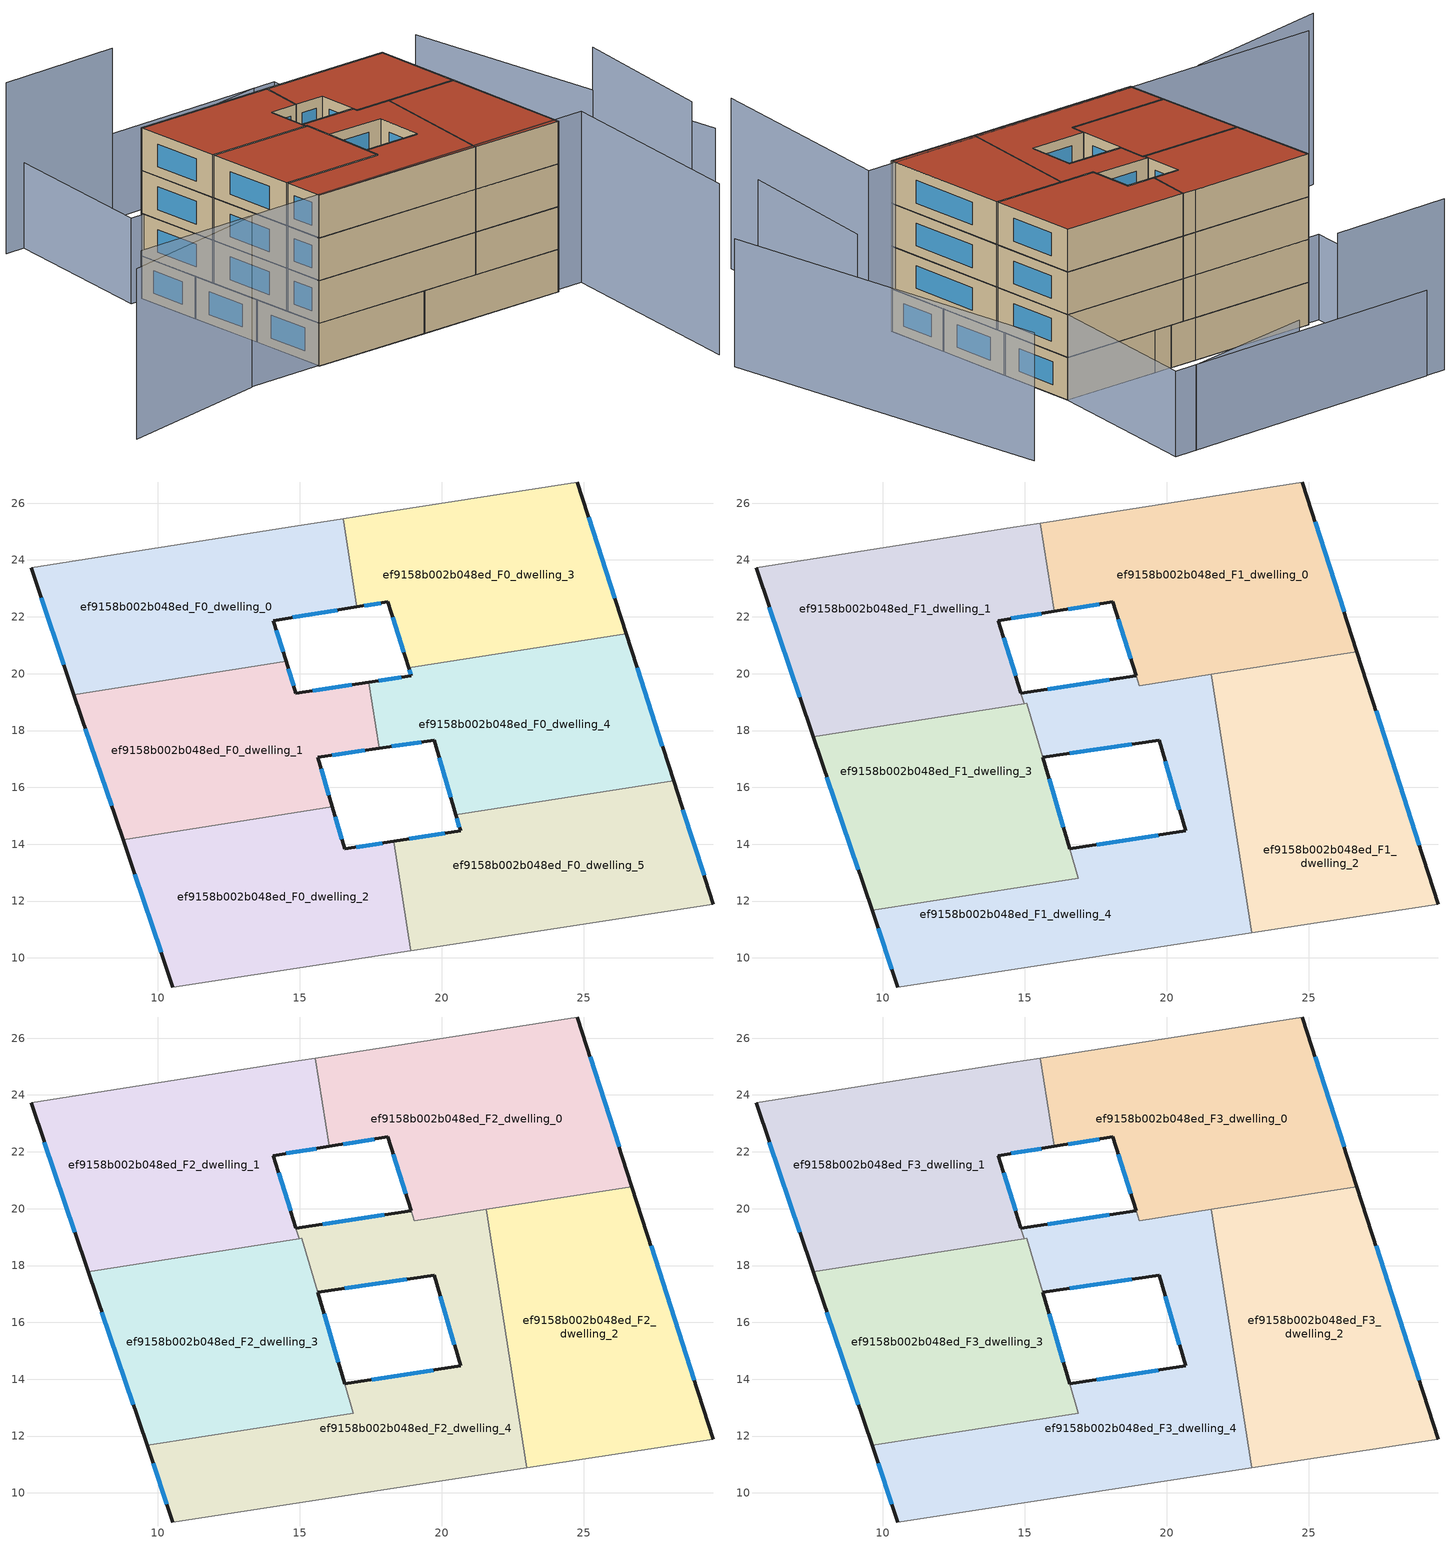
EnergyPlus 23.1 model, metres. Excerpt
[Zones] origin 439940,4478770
ef9158b002b048ed_F0_dwelling_0
 floor ground (EU_floor_Construction): 14.52,20.43 14.07,21.87 17.02,22.35 16.53,25.45 14.59,25.15 5.55,23.72 7.06,19.26 z0
 wall outside (EU_wall_Construction): 7.06,19.26 5.55,23.72 / 17.02,22.35 14.07,21.87 14.52,20.43 z0:3
 wall adiabatic (EU_wall_Construction): 5.55,23.72 14.59,25.15 16.53,25.45 z0:3
 wall to ef9158b002b048ed_F0_dwelling_3 (EU_wall_Construction): 16.53,25.45 17.02,22.35 z0:3
 wall to ef9158b002b048ed_F0_dwelling_1 (EU_wall_Construction): 14.52,20.43 7.06,19.26 z0:3
 window (EU_Window_Construction): 6.71,20.31 5.9,22.68 / 16.33,22.23 14.76,21.98 / 14.18,21.53 14.42,20.77 z0.7:2.3
ef9158b002b048ed_F0_dwelling_1
 floor ground (EU_floor_Construction): 16.15,15.32 15.64,17.06 17.79,17.38 17.43,19.7 14.87,19.32 14.52,20.43 7.06,19.26 8.79,14.16 z0
 wall outside (EU_wall_Construction): 17.79,17.38 15.64,17.06 16.15,15.32 / 8.79,14.16 7.06,19.26 / 14.52,20.43 14.87,19.32 17.43,19.7 z0:3
 wall to ef9158b002b048ed_F0_dwelling_2 (EU_wall_Construction): 16.15,15.32 8.79,14.16 z0:3
 wall to ef9158b002b048ed_F0_dwelling_4 (EU_wall_Construction): 17.43,19.7 17.8,17.38 z0:3
 window (EU_Window_Construction): 17.29,17.3 16.14,17.13 / 15.76,16.65 16.03,15.72 / 8.38,15.36 7.46,18.07 / 14.6,20.17 14.78,19.58 / 15.47,19.41 16.83,19.61 z0.7:2.3
ef9158b002b048ed_F0_dwelling_2
 floor ground (EU_floor_Construction): 18.91,10.26 18.31,14.1 16.59,13.83 16.15,15.32 8.79,14.16 10.54,8.97 z0
 wall outside (EU_wall_Construction): 10.54,8.97 8.79,14.16 / 16.15,15.32 16.59,13.83 18.31,14.1 z0:3
 wall adiabatic (EU_wall_Construction): 18.91,10.26 10.54,8.97 z0:3
 wall to ef9158b002b048ed_F0_dwelling_5 (EU_wall_Construction): 18.31,14.1 18.91,10.26 z0:3
 window (EU_Window_Construction): 10.13,10.19 9.2,12.95 / 16.25,14.97 16.48,14.18 / 16.99,13.9 17.9,14.04 z0.7:2.3
ef9158b002b048ed_F0_dwelling_3
 floor ground (EU_floor_Construction): 26.49,21.41 24.77,26.74 17.85,25.66 16.53,25.45 17.02,22.35 18.1,22.52 18.84,20.21 z0
 wall outside (EU_wall_Construction): 18.84,20.21 18.1,22.52 17.02,22.35 / 24.77,26.74 26.49,21.41 z0:3
 wall adiabatic (EU_wall_Construction): 16.53,25.45 17.85,25.66 24.77,26.74 z0:3
 wall to ef9158b002b048ed_F0_dwelling_4 (EU_wall_Construction): 26.49,21.41 18.84,20.21 z0:3
 window (EU_Window_Construction): 18.67,20.75 18.28,21.98 / 17.85,22.48 17.27,22.39 / 25.17,25.5 26.09,22.66 z0.7:2.3
ef9158b002b048ed_F0_dwelling_4
 floor ground (EU_floor_Construction): 28.16,16.24 26.49,21.41 18.84,20.21 18.93,19.92 17.43,19.7 17.79,17.38 19.73,17.66 20.49,15.04 z0
 wall outside (EU_wall_Construction): 17.43,19.7 18.93,19.92 18.84,20.21 / 26.49,21.41 28.16,16.24 / 20.49,15.04 19.73,17.66 17.79,17.38 z0:3
 wall to ef9158b002b048ed_F0_dwelling_5 (EU_wall_Construction): 28.16,16.24 20.49,15.04 z0:3
 window (EU_Window_Construction): 19.28,17.59 18.25,17.44 / 17.78,19.75 18.58,19.87 / 18.91,19.99 18.86,20.14 / 26.88,20.2 27.77,17.45 / 20.31,15.65 19.91,17.05 z0.7:2.3
ef9158b002b048ed_F0_dwelling_5
 floor ground (EU_floor_Construction): 29.56,11.89 28.16,16.24 20.49,15.04 20.66,14.47 18.31,14.1 18.91,10.26 z0
 wall outside (EU_wall_Construction): 18.31,14.1 20.66,14.47 20.49,15.04 / 28.16,16.24 29.56,11.89 z0:3
 wall adiabatic (EU_wall_Construction): 29.56,11.89 18.91,10.26 z0:3
 window (EU_Window_Construction): 18.86,14.19 20.11,14.38 / 20.62,14.6 20.53,14.91 / 28.48,15.22 29.23,12.91 z0.7:2.3
ef9158b002b048ed_F1_dwelling_0
 floor outside (EU_floor_Construction): 24.77,26.74 15.69,25.32 17.85,25.66 z3
 floor to ef9158b002b048ed_F0_dwelling_0 (EU_floor_Construction): 17.02,22.35 16.53,25.45 15.55,25.3 16.04,22.19 z3
 floor to ef9158b002b048ed_F0_dwelling_3 (EU_floor_Construction): 17.8,22.48 16.53,25.45 17.02,22.35 z3; 26.49,21.41 24.77,26.74 17.85,25.66 16.53,25.45 17.8,22.48 18.1,22.52 18.84,20.21 z3
 floor to ef9158b002b048ed_F0_dwelling_4 (EU_floor_Construction): 26.69,20.78 26.49,21.41 18.84,20.21 19.02,19.63 19.04,19.58 z3
 wall outside (EU_wall_Construction): 18.93,19.92 18.1,22.52 16.04,22.19 / 24.77,26.74 26.69,20.78 z3:6
 wall adiabatic (EU_wall_Construction): 15.55,25.3 24.77,26.74 z3:6
 wall to ef9158b002b048ed_F1_dwelling_1 (EU_wall_Construction): 16.04,22.19 15.55,25.3 z3:6
 wall to ef9158b002b048ed_F1_dwelling_4 (EU_wall_Construction): 21.56,19.98 19.04,19.58 18.93,19.92 z3:6
 wall to ef9158b002b048ed_F1_dwelling_2 (EU_wall_Construction): 26.69,20.78 21.56,19.98 z3:6
 window (EU_Window_Construction): 18.74,20.53 18.3,21.92 / 17.62,22.45 16.53,22.27 / 25.22,25.35 26.24,22.18 z3.7:5.3
ef9158b002b048ed_F1_dwelling_1
 floor to ef9158b002b048ed_F0_dwelling_0 (EU_floor_Construction): 14.52,20.43 14.07,21.87 16.04,22.19 15.55,25.3 14.59,25.15 5.55,23.72 7.06,19.26 z3
 floor to ef9158b002b048ed_F0_dwelling_1 (EU_floor_Construction): 14.98,18.94 14.88,19.28 14.52,20.43 7.06,19.26 7.56,17.78 z3
 wall outside (EU_wall_Construction): 7.56,17.78 5.55,23.72 / 16.04,22.19 14.07,21.87 14.86,19.32 z3:6; 14.87,19.32,6 14.86,19.32,3 14.87,19.32,3
 wall adiabatic (EU_wall_Construction): 5.55,23.72 14.59,25.15 15.55,25.3 z3:6
 wall to ef9158b002b048ed_F1_dwelling_3 (EU_wall_Construction): 14.98,18.94 7.56,17.78 z3:6
 wall to ef9158b002b048ed_F1_dwelling_4 (EU_wall_Construction): 14.87,19.32 14.98,18.94 z3:6
 window (EU_Window_Construction): 7.09,19.17 6.02,22.33 / 15.58,22.11 14.53,21.94 / 14.26,21.27 14.68,19.92 z3.7:5.3
ef9158b002b048ed_F1_dwelling_2
 floor to ef9158b002b048ed_F0_dwelling_4 (EU_floor_Construction): 28.16,16.24 26.69,20.78 21.56,19.97 22.29,15.32 z3
 floor to ef9158b002b048ed_F0_dwelling_5 (EU_floor_Construction): 29.56,11.89 28.16,16.24 22.29,15.32 22.99,10.88 z3
 wall outside (EU_wall_Construction): 26.69,20.78 29.56,11.89 z3:6
 wall adiabatic (EU_wall_Construction): 29.56,11.89 22.99,10.88 z3:6
 wall to ef9158b002b048ed_F1_dwelling_4 (EU_wall_Construction): 22.99,10.88 21.56,19.97 z3:6
 window (EU_Window_Construction): 27.36,18.7 28.89,13.97 z3.7:5.3
ef9158b002b048ed_F1_dwelling_3
 floor to ef9158b002b048ed_F0_dwelling_1 (EU_floor_Construction): 16.15,15.31 15.07,18.96 7.56,17.78 8.79,14.16 z3
 floor to ef9158b002b048ed_F0_dwelling_2 (EU_floor_Construction): 16.89,12.8 16.15,15.31 8.79,14.16 9.63,11.67 z3
 wall outside (EU_wall_Construction): 9.63,11.67 7.56,17.78 / 15.64,17.05 16.58,13.83 z3:6; 15.64,17.05,6 15.64,17.06,3 15.64,17.05,3
 wall to ef9158b002b048ed_F1_dwelling_4 (EU_wall_Construction): 15.08,18.96 15.64,17.06 / 16.58,13.83 16.89,12.8 9.63,11.67 / 14.98,18.94 15.07,18.96 z3:6; 15.08,18.96,6 15.07,18.96,3 15.08,18.96,3
 window (EU_Window_Construction): 9.15,13.1 8.04,16.35 / 15.86,16.3 16.36,14.59 z3.7:5.3
ef9158b002b048ed_F1_dwelling_4
 floor to ef9158b002b048ed_F0_dwelling_4 (EU_floor_Construction): 22.29,15.32 21.56,19.97 19.04,19.58 18.93,19.92 17.43,19.7 17.79,17.38 19.73,17.66 20.49,15.04 z3
 floor to ef9158b002b048ed_F0_dwelling_1 (EU_floor_Construction): 17.79,17.38 17.43,19.7 14.87,19.32 14.98,18.94 15.08,18.96 15.64,17.06 z3
 floor to ef9158b002b048ed_F0_dwelling_5 (EU_floor_Construction): 22.99,10.88 22.29,15.32 20.49,15.04 20.66,14.47 18.31,14.1 18.91,10.26 z3
 floor to ef9158b002b048ed_F0_dwelling_2 (EU_floor_Construction): 18.91,10.26 18.31,14.1 16.58,13.83 16.89,12.8 9.63,11.67 10.54,8.97 z3
 wall outside (EU_wall_Construction): 14.87,19.32 18.93,19.92 / 10.54,8.97 9.63,11.67 / 16.59,13.83 20.66,14.47 19.73,17.66 15.64,17.06 z3:6
 wall adiabatic (EU_wall_Construction): 22.99,10.88 10.54,8.97 z3:6
 window (EU_Window_Construction): 18.77,17.52 16.59,17.2 / 15.82,19.46 17.98,19.78 / 10.33,9.61 9.84,11.04 / 17.54,13.98 19.71,14.32 / 20.44,15.21 19.95,16.91 z3.7:5.3
ef9158b002b048ed_F2_dwelling_0
 floor to ef9158b002b048ed_F1_dwelling_0 (EU_floor_Construction): 26.69,20.78 24.77,26.74 15.55,25.3 16.04,22.19 18.1,22.52 19.04,19.58 z6
 wall outside (EU_wall_Construction): 18.93,19.92 18.1,22.52 16.04,22.19 / 24.77,26.74 26.69,20.78 z6:9
 wall adiabatic (EU_wall_Construction): 15.55,25.3 24.77,26.74 z6:9
 wall to ef9158b002b048ed_F2_dwelling_1 (EU_wall_Construction): 16.04,22.19 15.55,25.3 z6:9
 wall to ef9158b002b048ed_F2_dwelling_4 (EU_wall_Construction): 21.56,19.98 19.04,19.58 18.93,19.92 z6:9
 wall to ef9158b002b048ed_F2_dwelling_2 (EU_wall_Construction): 26.69,20.78 21.56,19.98 z6:9
 window (EU_Window_Construction): 18.74,20.53 18.3,21.92 / 17.62,22.45 16.53,22.27 / 25.22,25.35 26.24,22.18 z6.7:8.3
ef9158b002b048ed_F2_dwelling_1
 floor to ef9158b002b048ed_F1_dwelling_1 (EU_floor_Construction): 14.98,18.94 14.87,19.32 14.07,21.87 16.04,22.19 15.55,25.3 14.59,25.15 5.55,23.72 7.56,17.78 z6
 wall outside (EU_wall_Construction): 7.56,17.78 5.55,23.72 / 16.04,22.19 14.07,21.87 14.86,19.32 z6:9; 14.87,19.32,9 14.86,19.32,6 14.87,19.32,6
 wall adiabatic (EU_wall_Construction): 5.55,23.72 14.59,25.15 15.55,25.3 z6:9
 wall to ef9158b002b048ed_F2_dwelling_3 (EU_wall_Construction): 14.98,18.94 7.56,17.78 z6:9
 wall to ef9158b002b048ed_F2_dwelling_4 (EU_wall_Construction): 14.87,19.32 14.98,18.94 z6:9
 window (EU_Window_Construction): 7.09,19.17 6.02,22.33 / 15.58,22.11 14.53,21.94 / 14.26,21.27 14.68,19.92 z6.7:8.3
ef9158b002b048ed_F2_dwelling_2
 floor to ef9158b002b048ed_F1_dwelling_2 (EU_floor_Construction): 29.56,11.89 26.69,20.78 21.56,19.97 22.99,10.88 z6
 wall outside (EU_wall_Construction): 26.69,20.78 29.56,11.89 z6:9
 wall adiabatic (EU_wall_Construction): 29.56,11.89 22.99,10.88 z6:9
 wall to ef9158b002b048ed_F2_dwelling_4 (EU_wall_Construction): 22.99,10.88 21.56,19.97 z6:9
 window (EU_Window_Construction): 27.36,18.7 28.89,13.97 z6.7:8.3
ef9158b002b048ed_F2_dwelling_3
 floor to ef9158b002b048ed_F1_dwelling_3 (EU_floor_Construction): 16.89,12.8 15.64,17.05 15.07,18.96 7.56,17.78 9.63,11.67 z6
 wall outside (EU_wall_Construction): 9.63,11.67 7.56,17.78 / 15.64,17.05 16.58,13.83 z6:9; 15.64,17.05,9 15.64,17.06,6 15.64,17.05,6
 wall to ef9158b002b048ed_F2_dwelling_4 (EU_wall_Construction): 15.08,18.96 15.64,17.06 / 16.58,13.83 16.89,12.8 9.63,11.67 / 14.98,18.94 15.07,18.96 z6:9; 15.08,18.96,9 15.07,18.96,6 15.08,18.96,6
 window (EU_Window_Construction): 9.15,13.1 8.04,16.35 / 15.86,16.3 16.36,14.59 z6.7:8.3
ef9158b002b048ed_F2_dwelling_4
 floor to ef9158b002b048ed_F1_dwelling_4 (EU_floor_Construction): 22.99,10.88 21.56,19.97 19.04,19.58 18.93,19.92 14.87,19.32 14.98,18.94 15.08,18.96 15.64,17.06 19.73,17.66 20.66,14.47 16.58,13.83 16.89,12.8 9.63,11.67 10.54,8.97 z6
 wall outside (EU_wall_Construction): 14.87,19.32 18.93,19.92 / 10.54,8.97 9.63,11.67 / 16.59,13.83 20.66,14.47 19.73,17.66 15.64,17.06 z6:9
 wall adiabatic (EU_wall_Construction): 22.99,10.88 10.54,8.97 z6:9
 window (EU_Window_Construction): 18.77,17.52 16.59,17.2 / 15.82,19.46 17.98,19.78 / 10.33,9.61 9.84,11.04 / 17.54,13.98 19.71,14.32 / 20.44,15.21 19.95,16.91 z6.7:8.3
ef9158b002b048ed_F3_dwelling_0
 floor to ef9158b002b048ed_F2_dwelling_0 (EU_floor_Construction): 26.69,20.78 24.77,26.74 15.55,25.3 16.04,22.19 18.1,22.52 19.04,19.58 z9
 wall outside (EU_wall_Construction): 18.93,19.92 18.1,22.52 16.04,22.19 / 24.77,26.74 26.69,20.78 z9:12
 wall adiabatic (EU_wall_Construction): 15.55,25.3 24.77,26.74 z9:12
 wall to ef9158b002b048ed_F3_dwelling_1 (EU_wall_Construction): 16.04,22.19 15.55,25.3 z9:12
 wall to ef9158b002b048ed_F3_dwelling_4 (EU_wall_Construction): 21.56,19.98 19.04,19.58 18.93,19.92 z9:12
 wall to ef9158b002b048ed_F3_dwelling_2 (EU_wall_Construction): 26.69,20.78 21.56,19.98 z9:12
 window (EU_Window_Construction): 18.74,20.53 18.3,21.92 / 17.62,22.45 16.53,22.27 / 25.22,25.35 26.24,22.18 z9.7:11.3
 roof outside (EU_roof_Construction): 24.77,26.74 26.69,20.78 19.04,19.58 18.1,22.52 16.04,22.19 15.55,25.3 z12
ef9158b002b048ed_F3_dwelling_1
 floor to ef9158b002b048ed_F2_dwelling_1 (EU_floor_Construction): 14.98,18.94 14.87,19.32 14.07,21.87 16.04,22.19 15.55,25.3 14.59,25.15 5.55,23.72 7.56,17.78 z9
 wall outside (EU_wall_Construction): 7.56,17.78 5.55,23.72 / 16.04,22.19 14.07,21.87 14.86,19.32 z9:12; 14.87,19.32,12 14.86,19.32,9 14.87,19.32,9
 wall adiabatic (EU_wall_Construction): 5.55,23.72 14.59,25.15 15.55,25.3 z9:12
 wall to ef9158b002b048ed_F3_dwelling_3 (EU_wall_Construction): 14.98,18.94 7.56,17.78 z9:12
 wall to ef9158b002b048ed_F3_dwelling_4 (EU_wall_Construction): 14.87,19.32 14.98,18.94 z9:12
 window (EU_Window_Construction): 7.09,19.17 6.02,22.33 / 15.58,22.11 14.53,21.94 / 14.26,21.27 14.68,19.92 z9.7:11.3
 roof outside (EU_roof_Construction): 15.55,25.3 16.04,22.19 14.07,21.87 14.87,19.32 14.98,18.94 7.56,17.78 5.55,23.72 14.59,25.15 z12
ef9158b002b048ed_F3_dwelling_2
 floor to ef9158b002b048ed_F2_dwelling_2 (EU_floor_Construction): 29.56,11.89 26.69,20.78 21.56,19.97 22.99,10.88 z9
 wall outside (EU_wall_Construction): 26.69,20.78 29.56,11.89 z9:12
 wall adiabatic (EU_wall_Construction): 29.56,11.89 22.99,10.88 z9:12
 wall to ef9158b002b048ed_F3_dwelling_4 (EU_wall_Construction): 22.99,10.88 21.56,19.97 z9:12
 window (EU_Window_Construction): 27.36,18.7 28.89,13.97 z9.7:11.3
 roof outside (EU_roof_Construction): 26.69,20.78 29.56,11.89 22.99,10.88 21.56,19.97 z12
ef9158b002b048ed_F3_dwelling_3
 floor to ef9158b002b048ed_F2_dwelling_3 (EU_floor_Construction): 16.89,12.8 15.64,17.05 15.07,18.96 7.56,17.78 9.63,11.67 z9
 wall outside (EU_wall_Construction): 9.63,11.67 7.56,17.78 / 15.64,17.05 16.58,13.83 z9:12; 15.64,17.05,12 15.64,17.06,9 15.64,17.05,9
 wall to ef9158b002b048ed_F3_dwelling_4 (EU_wall_Construction): 15.08,18.96 15.64,17.06 / 16.58,13.83 16.89,12.8 9.63,11.67 / 14.98,18.94 15.07,18.96 z9:12; 15.08,18.96,12 15.07,18.96,9 15.08,18.96,9
 window (EU_Window_Construction): 9.15,13.1 8.04,16.35 / 15.86,16.3 16.36,14.59 z9.7:11.3
 roof outside (EU_roof_Construction): 15.07,18.96 15.64,17.05 16.89,12.8 9.63,11.67 7.56,17.78 z12
ef9158b002b048ed_F3_dwelling_4
 floor to ef9158b002b048ed_F2_dwelling_4 (EU_floor_Construction): 22.99,10.88 21.56,19.97 19.04,19.58 18.93,19.92 14.87,19.32 14.98,18.94 15.08,18.96 15.64,17.06 19.73,17.66 20.66,14.47 16.58,13.83 16.89,12.8 9.63,11.67 10.54,8.97 z9
 wall outside (EU_wall_Construction): 14.87,19.32 18.93,19.92 / 10.54,8.97 9.63,11.67 / 16.59,13.83 20.66,14.47 19.73,17.66 15.64,17.06 z9:12
 wall adiabatic (EU_wall_Construction): 22.99,10.88 10.54,8.97 z9:12
 window (EU_Window_Construction): 18.77,17.52 16.59,17.2 / 15.82,19.46 17.98,19.78 / 10.33,9.61 9.84,11.04 / 17.54,13.98 19.71,14.32 / 20.44,15.21 19.95,16.91 z9.7:11.3
 roof outside (EU_roof_Construction): 21.56,19.97 22.99,10.88 10.54,8.97 9.63,11.67 16.89,12.8 16.59,13.83 20.66,14.47 19.73,17.66 15.64,17.06 15.08,18.96 14.98,18.94 14.87,19.32 18.93,19.92 19.04,19.58 z12
shading: -3.64,6.75 31.58,12.55 / 31.58,12.55 33.92,-1.64 / 38.5,10.47 36.99,21.01 / 5.14,8.13 -5.22,4.48 / 9.86,35.52 1.28,34.01 z0:12; 21.25,37.51 12.15,34.57 / 2.72,34.35 22.89,37.79 / 22.89,37.79 24.77,26.74 / 24.77,26.74 4.6,23.31 / 4.6,23.31 2.72,34.35 z0:6; 41.03,11.96 31.18,34.04 z0:9
[Building]
EU S2 Campaign: North Axis=0; Terrain=City; Solar Distribution=FullExterior
[Site:Location]
Madrid: Latitude=40.5; Longitude=-3.5; Time Zone=1; Elevation=609
[SizingPeriod:WeatherFileDays]
AnnualSizingPeriod: Begin Month=1; Begin Day of Month=1; End Month=12; End Day of Month=31; Day of Week for Start Day=Monday; Use Weather File Daylight Saving Period=No; Use Weather File Rain and Snow Indicators=No
[MATERIAL]
EU_InternalMass_Material: Roughness=MediumRough; Thickness=0.1; Conductivity=1; Density=1800; Specific Heat=900; Thermal Absorptance=0.9; Solar Absorptance=0.7; Visible Absorptance=0.7
[MATERIAL:NOMASS] Roughness=MediumRough; Thermal Absorptance=0.9; Solar Absorptance=0.7; Visible Absorptance=0.7
Name | Thermal Resistance
EU_wall_NoMass | 0.419739
EU_roof_NoMass | 0.352165
EU_floor_NoMass | 0.608284
[WINDOWMATERIAL:SIMPLEGLAZINGSYSTEM]
EU_Window_SimpleGlazing: UFactor=4.8352; Solar Heat Gain Coefficient=0.85; Visible Transmittance=0.85
[CONSTRUCTION]
EU_wall_Construction: EU_wall_NoMass
EU_roof_Construction: EU_roof_NoMass
EU_floor_Construction: EU_floor_NoMass
EU_InternalMass_Construction: EU_InternalMass_Material
EU_Window_Construction: EU_Window_SimpleGlazing
[ZONE] Type=1; Multiplier=1; Ceiling Height=autocalculate; Floor Area=autocalculate; Part of Total Floor Area=Yes
Name | Volume
ef9158b002b048ed_F0_dwelling_0; ef9158b002b048ed_F0_dwelling_4; ef9158b002b048ed_F0_dwelling_5 | 136.46
ef9158b002b048ed_F1_dwelling_0 | 161.046
ef9158b002b048ed_F2_dwelling_0; ef9158b002b048ed_F3_dwelling_0 | 161.052
ef9158b002b048ed_F0_dwelling_1 | 136.465
ef9158b002b048ed_F1_dwelling_1 | 161.957
ef9158b002b048ed_F2_dwelling_1; ef9158b002b048ed_F3_dwelling_1 | 161.966
ef9158b002b048ed_F0_dwelling_2 | 136.458
ef9158b002b048ed_F1_dwelling_2 | 163.748
ef9158b002b048ed_F2_dwelling_2; ef9158b002b048ed_F3_dwelling_2 | 163.752
ef9158b002b048ed_F0_dwelling_3 | 136.478
ef9158b002b048ed_F1_dwelling_3 | 142.605
ef9158b002b048ed_F2_dwelling_3; ef9158b002b048ed_F3_dwelling_3 | 142.623
ef9158b002b048ed_F1_dwelling_4 | 189.405
ef9158b002b048ed_F2_dwelling_4; ef9158b002b048ed_F3_dwelling_4 | 189.408
[INTERNALMASS] Construction=EU_InternalMass_Construction
Name | Zone or ZoneList | Surface Area
ef9158b002b048ed_F0_dwelling_0_EU_InternalMass | ef9158b002b048ed_F0_dwelling_0 | 45.4864
ef9158b002b048ed_F0_dwelling_1_EU_InternalMass | ef9158b002b048ed_F0_dwelling_1 | 45.4887
ef9158b002b048ed_F0_dwelling_2_EU_InternalMass | ef9158b002b048ed_F0_dwelling_2 | 45.4857
ef9158b002b048ed_F0_dwelling_3_EU_InternalMass | ef9158b002b048ed_F0_dwelling_3 | 45.4925
ef9158b002b048ed_F0_dwelling_4_EU_InternalMass | ef9158b002b048ed_F0_dwelling_4 | 45.4865
ef9158b002b048ed_F0_dwelling_5_EU_InternalMass | ef9158b002b048ed_F0_dwelling_5 | 45.4867
ef9158b002b048ed_F1_dwelling_0_EU_InternalMass | ef9158b002b048ed_F1_dwelling_0 | 53.6669
ef9158b002b048ed_F1_dwelling_1_EU_InternalMass | ef9158b002b048ed_F1_dwelling_1 | 53.9885
ef9158b002b048ed_F1_dwelling_2_EU_InternalMass | ef9158b002b048ed_F1_dwelling_2 | 54.5817
ef9158b002b048ed_F1_dwelling_3_EU_InternalMass | ef9158b002b048ed_F1_dwelling_3 | 47.5476
ef9158b002b048ed_F1_dwelling_4_EU_InternalMass | ef9158b002b048ed_F1_dwelling_4 | 63.1352
ef9158b002b048ed_F2_dwelling_0_EU_InternalMass | ef9158b002b048ed_F2_dwelling_0 | 53.6669
ef9158b002b048ed_F2_dwelling_1_EU_InternalMass | ef9158b002b048ed_F2_dwelling_1 | 53.9885
ef9158b002b048ed_F2_dwelling_2_EU_InternalMass | ef9158b002b048ed_F2_dwelling_2 | 54.5817
ef9158b002b048ed_F2_dwelling_3_EU_InternalMass | ef9158b002b048ed_F2_dwelling_3 | 47.5476
ef9158b002b048ed_F2_dwelling_4_EU_InternalMass | ef9158b002b048ed_F2_dwelling_4 | 63.1352
ef9158b002b048ed_F3_dwelling_0_EU_InternalMass | ef9158b002b048ed_F3_dwelling_0 | 53.6669
ef9158b002b048ed_F3_dwelling_1_EU_InternalMass | ef9158b002b048ed_F3_dwelling_1 | 53.9885
ef9158b002b048ed_F3_dwelling_2_EU_InternalMass | ef9158b002b048ed_F3_dwelling_2 | 54.5817
ef9158b002b048ed_F3_dwelling_3_EU_InternalMass | ef9158b002b048ed_F3_dwelling_3 | 47.5476
ef9158b002b048ed_F3_dwelling_4_EU_InternalMass | ef9158b002b048ed_F3_dwelling_4 | 63.1352
[OTHEREQUIPMENT] Fuel Type=Electricity; Design Level Calculation Method=Watts/Area; Power per Zone Floor Area=1; Fraction Latent=0; Fraction Radiant=0; Fraction Lost=0; Carbon Dioxide Generation Rate=0; EndUse Subcategory=EU_Step8_InternalGains
Name | Zone or ZoneList or Space or SpaceList | Schedule
EU_Step8_InternalGain_ef9158b002b048ed_F0_dwelling_0_f000 | ef9158b002b048ed_F0_dwelling_0 | EU_Step8_GainSchedule_ef9158b002b048ed_F0_dwelling_0_f000
EU_Step8_InternalGain_ef9158b002b048ed_F0_dwelling_1_f000 | ef9158b002b048ed_F0_dwelling_1 | EU_Step8_GainSchedule_ef9158b002b048ed_F0_dwelling_1_f000
EU_Step8_InternalGain_ef9158b002b048ed_F0_dwelling_2_f000 | ef9158b002b048ed_F0_dwelling_2 | EU_Step8_GainSchedule_ef9158b002b048ed_F0_dwelling_2_f000
EU_Step8_InternalGain_ef9158b002b048ed_F0_dwelling_3_f000 | ef9158b002b048ed_F0_dwelling_3 | EU_Step8_GainSchedule_ef9158b002b048ed_F0_dwelling_3_f000
EU_Step8_InternalGain_ef9158b002b048ed_F0_dwelling_4_f000 | ef9158b002b048ed_F0_dwelling_4 | EU_Step8_GainSchedule_ef9158b002b048ed_F0_dwelling_4_f000
EU_Step8_InternalGain_ef9158b002b048ed_F0_dwelling_5_f000 | ef9158b002b048ed_F0_dwelling_5 | EU_Step8_GainSchedule_ef9158b002b048ed_F0_dwelling_5_f000
EU_Step8_InternalGain_ef9158b002b048ed_F1_dwelling_0_f000 | ef9158b002b048ed_F1_dwelling_0 | EU_Step8_GainSchedule_ef9158b002b048ed_F1_dwelling_0_f000
EU_Step8_InternalGain_ef9158b002b048ed_F1_dwelling_1_f000 | ef9158b002b048ed_F1_dwelling_1 | EU_Step8_GainSchedule_ef9158b002b048ed_F1_dwelling_1_f000
EU_Step8_InternalGain_ef9158b002b048ed_F1_dwelling_2_f000 | ef9158b002b048ed_F1_dwelling_2 | EU_Step8_GainSchedule_ef9158b002b048ed_F1_dwelling_2_f000
EU_Step8_InternalGain_ef9158b002b048ed_F1_dwelling_3_f000 | ef9158b002b048ed_F1_dwelling_3 | EU_Step8_GainSchedule_ef9158b002b048ed_F1_dwelling_3_f000
EU_Step8_InternalGain_ef9158b002b048ed_F1_dwelling_4_f000 | ef9158b002b048ed_F1_dwelling_4 | EU_Step8_GainSchedule_ef9158b002b048ed_F1_dwelling_4_f000
EU_Step8_InternalGain_ef9158b002b048ed_F2_dwelling_0_f000 | ef9158b002b048ed_F2_dwelling_0 | EU_Step8_GainSchedule_ef9158b002b048ed_F2_dwelling_0_f000
EU_Step8_InternalGain_ef9158b002b048ed_F2_dwelling_1_f000 | ef9158b002b048ed_F2_dwelling_1 | EU_Step8_GainSchedule_ef9158b002b048ed_F2_dwelling_1_f000
EU_Step8_InternalGain_ef9158b002b048ed_F2_dwelling_2_f000 | ef9158b002b048ed_F2_dwelling_2 | EU_Step8_GainSchedule_ef9158b002b048ed_F2_dwelling_2_f000
EU_Step8_InternalGain_ef9158b002b048ed_F2_dwelling_3_f000 | ef9158b002b048ed_F2_dwelling_3 | EU_Step8_GainSchedule_ef9158b002b048ed_F2_dwelling_3_f000
EU_Step8_InternalGain_ef9158b002b048ed_F2_dwelling_4_f000 | ef9158b002b048ed_F2_dwelling_4 | EU_Step8_GainSchedule_ef9158b002b048ed_F2_dwelling_4_f000
EU_Step8_InternalGain_ef9158b002b048ed_F3_dwelling_0_f000 | ef9158b002b048ed_F3_dwelling_0 | EU_Step8_GainSchedule_ef9158b002b048ed_F3_dwelling_0_f000
EU_Step8_InternalGain_ef9158b002b048ed_F3_dwelling_1_f000 | ef9158b002b048ed_F3_dwelling_1 | EU_Step8_GainSchedule_ef9158b002b048ed_F3_dwelling_1_f000
EU_Step8_InternalGain_ef9158b002b048ed_F3_dwelling_2_f000 | ef9158b002b048ed_F3_dwelling_2 | EU_Step8_GainSchedule_ef9158b002b048ed_F3_dwelling_2_f000
EU_Step8_InternalGain_ef9158b002b048ed_F3_dwelling_3_f000 | ef9158b002b048ed_F3_dwelling_3 | EU_Step8_GainSchedule_ef9158b002b048ed_F3_dwelling_3_f000
EU_Step8_InternalGain_ef9158b002b048ed_F3_dwelling_4_f000 | ef9158b002b048ed_F3_dwelling_4 | EU_Step8_GainSchedule_ef9158b002b048ed_F3_dwelling_4_f000
[ZONEVENTILATION:DESIGNFLOWRATE] Schedule=EU_AlwaysOn; Design Flow Rate Calculation Method=AirChanges/Hour; Air Changes per Hour=0.703302; Ventilation Type=Natural; Fan Pressure Rise=0; Fan Total Efficiency=1; Constant Term Coefficient=1; Temperature Term Coefficient=0; Velocity Term Coefficient=0; Velocity Squared Term Coefficient=0; Minimum Indoor Temperature=-100; Maximum Indoor Temperature=100; Delta Temperature=-100; Minimum Outdoor Temperature=-100; Maximum Outdoor Temperature=100; Maximum Wind Speed=40
Name | Zone or ZoneList or Space or SpaceList
EU_ConstantAir_ef9158b002b048ed_F0_dwelling_0 | ef9158b002b048ed_F0_dwelling_0
EU_ConstantAir_ef9158b002b048ed_F0_dwelling_1 | ef9158b002b048ed_F0_dwelling_1
EU_ConstantAir_ef9158b002b048ed_F0_dwelling_2 | ef9158b002b048ed_F0_dwelling_2
EU_ConstantAir_ef9158b002b048ed_F0_dwelling_3 | ef9158b002b048ed_F0_dwelling_3
EU_ConstantAir_ef9158b002b048ed_F0_dwelling_4 | ef9158b002b048ed_F0_dwelling_4
EU_ConstantAir_ef9158b002b048ed_F0_dwelling_5 | ef9158b002b048ed_F0_dwelling_5
EU_ConstantAir_ef9158b002b048ed_F1_dwelling_0 | ef9158b002b048ed_F1_dwelling_0
EU_ConstantAir_ef9158b002b048ed_F1_dwelling_1 | ef9158b002b048ed_F1_dwelling_1
EU_ConstantAir_ef9158b002b048ed_F1_dwelling_2 | ef9158b002b048ed_F1_dwelling_2
EU_ConstantAir_ef9158b002b048ed_F1_dwelling_3 | ef9158b002b048ed_F1_dwelling_3
EU_ConstantAir_ef9158b002b048ed_F1_dwelling_4 | ef9158b002b048ed_F1_dwelling_4
EU_ConstantAir_ef9158b002b048ed_F2_dwelling_0 | ef9158b002b048ed_F2_dwelling_0
EU_ConstantAir_ef9158b002b048ed_F2_dwelling_1 | ef9158b002b048ed_F2_dwelling_1
EU_ConstantAir_ef9158b002b048ed_F2_dwelling_2 | ef9158b002b048ed_F2_dwelling_2
EU_ConstantAir_ef9158b002b048ed_F2_dwelling_3 | ef9158b002b048ed_F2_dwelling_3
EU_ConstantAir_ef9158b002b048ed_F2_dwelling_4 | ef9158b002b048ed_F2_dwelling_4
EU_ConstantAir_ef9158b002b048ed_F3_dwelling_0 | ef9158b002b048ed_F3_dwelling_0
EU_ConstantAir_ef9158b002b048ed_F3_dwelling_1 | ef9158b002b048ed_F3_dwelling_1
EU_ConstantAir_ef9158b002b048ed_F3_dwelling_2 | ef9158b002b048ed_F3_dwelling_2
EU_ConstantAir_ef9158b002b048ed_F3_dwelling_3 | ef9158b002b048ed_F3_dwelling_3
EU_ConstantAir_ef9158b002b048ed_F3_dwelling_4 | ef9158b002b048ed_F3_dwelling_4
[HVACTEMPLATE:THERMOSTAT] Constant Heating Setpoint=20; Constant Cooling Setpoint=50
EU_HeatOnly_ef9158b002b048ed_F0_dwelling_0; EU_HeatOnly_ef9158b002b048ed_F0_dwelling_1; EU_HeatOnly_ef9158b002b048ed_F0_dwelling_2; EU_HeatOnly_ef9158b002b048ed_F0_dwelling_3; EU_HeatOnly_ef9158b002b048ed_F0_dwelling_4; EU_HeatOnly_ef9158b002b048ed_F0_dwelling_5; EU_HeatOnly_ef9158b002b048ed_F1_dwelling_0; EU_HeatOnly_ef9158b002b048ed_F1_dwelling_1; EU_HeatOnly_ef9158b002b048ed_F1_dwelling_2; EU_HeatOnly_ef9158b002b048ed_F1_dwelling_3; EU_HeatOnly_ef9158b002b048ed_F1_dwelling_4; EU_HeatOnly_ef9158b002b048ed_F2_dwelling_0; EU_HeatOnly_ef9158b002b048ed_F2_dwelling_1; EU_HeatOnly_ef9158b002b048ed_F2_dwelling_2; EU_HeatOnly_ef9158b002b048ed_F2_dwelling_3; EU_HeatOnly_ef9158b002b048ed_F2_dwelling_4; EU_HeatOnly_ef9158b002b048ed_F3_dwelling_0; EU_HeatOnly_ef9158b002b048ed_F3_dwelling_1; EU_HeatOnly_ef9158b002b048ed_F3_dwelling_2; EU_HeatOnly_ef9158b002b048ed_F3_dwelling_3; EU_HeatOnly_ef9158b002b048ed_F3_dwelling_4
[HVACTEMPLATE:ZONE:IDEALLOADSAIRSYSTEM] System Availability Schedule=EU_AlwaysOn; Maximum Heating Supply Air Temperature=50; Minimum Cooling Supply Air Temperature=13; Maximum Heating Supply Air Humidity Ratio=0.0156; Minimum Cooling Supply Air Humidity Ratio=0.0077; Heating Limit=NoLimit; Cooling Limit=NoLimit; Heating Availability Schedule=EU_AlwaysOn; Cooling Availability Schedule=EU_CoolingOff; Dehumidification Control Type=ConstantSensibleHeatRatio; Cooling Sensible Heat Ratio=0.7; Dehumidification Setpoint=60; Humidification Control Type=None; Humidification Setpoint=30; Outdoor Air Method=None; Outdoor Air Flow Rate per Person=0.00944; Outdoor Air Flow Rate per Zone Floor Area=0; Outdoor Air Flow Rate per Zone=0; Demand Controlled Ventilation Type=None; Outdoor Air Economizer Type=NoEconomizer; Heat Recovery Type=None; Sensible Heat Recovery Effectiveness=0.7; Latent Heat Recovery Effectiveness=0.65
Name | Template Thermostat
ef9158b002b048ed_F0_dwelling_0 | EU_HeatOnly_ef9158b002b048ed_F0_dwelling_0
ef9158b002b048ed_F0_dwelling_1 | EU_HeatOnly_ef9158b002b048ed_F0_dwelling_1
ef9158b002b048ed_F0_dwelling_2 | EU_HeatOnly_ef9158b002b048ed_F0_dwelling_2
ef9158b002b048ed_F0_dwelling_3 | EU_HeatOnly_ef9158b002b048ed_F0_dwelling_3
ef9158b002b048ed_F0_dwelling_4 | EU_HeatOnly_ef9158b002b048ed_F0_dwelling_4
ef9158b002b048ed_F0_dwelling_5 | EU_HeatOnly_ef9158b002b048ed_F0_dwelling_5
ef9158b002b048ed_F1_dwelling_0 | EU_HeatOnly_ef9158b002b048ed_F1_dwelling_0
ef9158b002b048ed_F1_dwelling_1 | EU_HeatOnly_ef9158b002b048ed_F1_dwelling_1
ef9158b002b048ed_F1_dwelling_2 | EU_HeatOnly_ef9158b002b048ed_F1_dwelling_2
ef9158b002b048ed_F1_dwelling_3 | EU_HeatOnly_ef9158b002b048ed_F1_dwelling_3
ef9158b002b048ed_F1_dwelling_4 | EU_HeatOnly_ef9158b002b048ed_F1_dwelling_4
ef9158b002b048ed_F2_dwelling_0 | EU_HeatOnly_ef9158b002b048ed_F2_dwelling_0
ef9158b002b048ed_F2_dwelling_1 | EU_HeatOnly_ef9158b002b048ed_F2_dwelling_1
ef9158b002b048ed_F2_dwelling_2 | EU_HeatOnly_ef9158b002b048ed_F2_dwelling_2
ef9158b002b048ed_F2_dwelling_3 | EU_HeatOnly_ef9158b002b048ed_F2_dwelling_3
ef9158b002b048ed_F2_dwelling_4 | EU_HeatOnly_ef9158b002b048ed_F2_dwelling_4
ef9158b002b048ed_F3_dwelling_0 | EU_HeatOnly_ef9158b002b048ed_F3_dwelling_0
ef9158b002b048ed_F3_dwelling_1 | EU_HeatOnly_ef9158b002b048ed_F3_dwelling_1
ef9158b002b048ed_F3_dwelling_2 | EU_HeatOnly_ef9158b002b048ed_F3_dwelling_2
ef9158b002b048ed_F3_dwelling_3 | EU_HeatOnly_ef9158b002b048ed_F3_dwelling_3
ef9158b002b048ed_F3_dwelling_4 | EU_HeatOnly_ef9158b002b048ed_F3_dwelling_4
[SIZING:ZONE] Zone Cooling Design Supply Air Temperature Input Method=SupplyAirTemperature; Zone Cooling Design Supply Air Temperature=13; Zone Heating Design Supply Air Temperature Input Method=SupplyAirTemperature; Zone Heating Design Supply Air Temperature=50; Zone Cooling Design Supply Air Humidity Ratio=0.008; Zone Heating Design Supply Air Humidity Ratio=0.008; Cooling Design Air Flow Method=DesignDay; Cooling Design Air Flow Rate=0; Cooling Minimum Air Flow per Zone Floor Area=0.000762; Cooling Minimum Air Flow=0; Cooling Minimum Air Flow Fraction=0.2; Heating Design Air Flow Method=DesignDay; Heating Design Air Flow Rate=0; Heating Maximum Air Flow per Zone Floor Area=0.002032; Heating Maximum Air Flow=0.141576; Heating Maximum Air Flow Fraction=0.3; Account for Dedicated Outdoor Air System=No; Dedicated Outdoor Air System Control Strategy=NeutralSupplyAir; Dedicated Outdoor Air Low Setpoint Temperature for Design=autosize; Dedicated Outdoor Air High Setpoint Temperature for Design=autosize; Zone Load Sizing Method=Sensible Load Only No Latent Load; Zone Latent Cooling Design Supply Air Humidity Ratio Input Method=HumidityRatioDifference; Zone Cooling Design Supply Air Humidity Ratio Difference=0.005; Zone Latent Heating Design Supply Air Humidity Ratio Input Method=HumidityRatioDifference; Zone Humidification Design Supply Air Humidity Ratio Difference=0.005
ef9158b002b048ed_F0_dwelling_0; ef9158b002b048ed_F0_dwelling_1; ef9158b002b048ed_F0_dwelling_2; ef9158b002b048ed_F0_dwelling_3; ef9158b002b048ed_F0_dwelling_4; ef9158b002b048ed_F0_dwelling_5; ef9158b002b048ed_F1_dwelling_0; ef9158b002b048ed_F1_dwelling_1; ef9158b002b048ed_F1_dwelling_2; ef9158b002b048ed_F1_dwelling_3; ef9158b002b048ed_F1_dwelling_4; ef9158b002b048ed_F2_dwelling_0; ef9158b002b048ed_F2_dwelling_1; ef9158b002b048ed_F2_dwelling_2; ef9158b002b048ed_F2_dwelling_3; ef9158b002b048ed_F2_dwelling_4; ef9158b002b048ed_F3_dwelling_0; ef9158b002b048ed_F3_dwelling_1; ef9158b002b048ed_F3_dwelling_2; ef9158b002b048ed_F3_dwelling_3; ef9158b002b048ed_F3_dwelling_4
[SCHEDULE:CONSTANT]
Name | Hourly Value
EU_AlwaysOn | 1
EU_CoolingOff | 0
[SCHEDULE:FILE] Column Number=1; Rows to Skip at Top=0; Number of Hours of Data=8760; Column Separator=Comma; Interpolate to Timestep=No; Minutes per Item=60; Adjust Schedule for Daylight Savings=Yes
Name | File
EU_Step8_GainSchedule_ef9158b002b048ed_F0_dwelling_0_f000 | ../../schedules/ef9158b002b048ed/ef9158b002b048ed_F0_dwelling_0_f000_gain.csv
EU_Step8_GainSchedule_ef9158b002b048ed_F0_dwelling_1_f000 | ../../schedules/ef9158b002b048ed/ef9158b002b048ed_F0_dwelling_1_f000_gain.csv
EU_Step8_GainSchedule_ef9158b002b048ed_F0_dwelling_2_f000 | ../../schedules/ef9158b002b048ed/ef9158b002b048ed_F0_dwelling_2_f000_gain.csv
EU_Step8_GainSchedule_ef9158b002b048ed_F0_dwelling_3_f000 | ../../schedules/ef9158b002b048ed/ef9158b002b048ed_F0_dwelling_3_f000_gain.csv
EU_Step8_GainSchedule_ef9158b002b048ed_F0_dwelling_4_f000 | ../../schedules/ef9158b002b048ed/ef9158b002b048ed_F0_dwelling_4_f000_gain.csv
EU_Step8_GainSchedule_ef9158b002b048ed_F0_dwelling_5_f000 | ../../schedules/ef9158b002b048ed/ef9158b002b048ed_F0_dwelling_5_f000_gain.csv
EU_Step8_GainSchedule_ef9158b002b048ed_F1_dwelling_0_f000 | ../../schedules/ef9158b002b048ed/ef9158b002b048ed_F1_dwelling_0_f000_gain.csv
EU_Step8_GainSchedule_ef9158b002b048ed_F1_dwelling_1_f000 | ../../schedules/ef9158b002b048ed/ef9158b002b048ed_F1_dwelling_1_f000_gain.csv
EU_Step8_GainSchedule_ef9158b002b048ed_F1_dwelling_2_f000 | ../../schedules/ef9158b002b048ed/ef9158b002b048ed_F1_dwelling_2_f000_gain.csv
EU_Step8_GainSchedule_ef9158b002b048ed_F1_dwelling_3_f000 | ../../schedules/ef9158b002b048ed/ef9158b002b048ed_F1_dwelling_3_f000_gain.csv
EU_Step8_GainSchedule_ef9158b002b048ed_F1_dwelling_4_f000 | ../../schedules/ef9158b002b048ed/ef9158b002b048ed_F1_dwelling_4_f000_gain.csv
EU_Step8_GainSchedule_ef9158b002b048ed_F2_dwelling_0_f000 | ../../schedules/ef9158b002b048ed/ef9158b002b048ed_F2_dwelling_0_f000_gain.csv
EU_Step8_GainSchedule_ef9158b002b048ed_F2_dwelling_1_f000 | ../../schedules/ef9158b002b048ed/ef9158b002b048ed_F2_dwelling_1_f000_gain.csv
EU_Step8_GainSchedule_ef9158b002b048ed_F2_dwelling_2_f000 | ../../schedules/ef9158b002b048ed/ef9158b002b048ed_F2_dwelling_2_f000_gain.csv
EU_Step8_GainSchedule_ef9158b002b048ed_F2_dwelling_3_f000 | ../../schedules/ef9158b002b048ed/ef9158b002b048ed_F2_dwelling_3_f000_gain.csv
EU_Step8_GainSchedule_ef9158b002b048ed_F2_dwelling_4_f000 | ../../schedules/ef9158b002b048ed/ef9158b002b048ed_F2_dwelling_4_f000_gain.csv
EU_Step8_GainSchedule_ef9158b002b048ed_F3_dwelling_0_f000 | ../../schedules/ef9158b002b048ed/ef9158b002b048ed_F3_dwelling_0_f000_gain.csv
EU_Step8_GainSchedule_ef9158b002b048ed_F3_dwelling_1_f000 | ../../schedules/ef9158b002b048ed/ef9158b002b048ed_F3_dwelling_1_f000_gain.csv
EU_Step8_GainSchedule_ef9158b002b048ed_F3_dwelling_2_f000 | ../../schedules/ef9158b002b048ed/ef9158b002b048ed_F3_dwelling_2_f000_gain.csv
EU_Step8_GainSchedule_ef9158b002b048ed_F3_dwelling_3_f000 | ../../schedules/ef9158b002b048ed/ef9158b002b048ed_F3_dwelling_3_f000_gain.csv
EU_Step8_GainSchedule_ef9158b002b048ed_F3_dwelling_4_f000 | ../../schedules/ef9158b002b048ed/ef9158b002b048ed_F3_dwelling_4_f000_gain.csv
